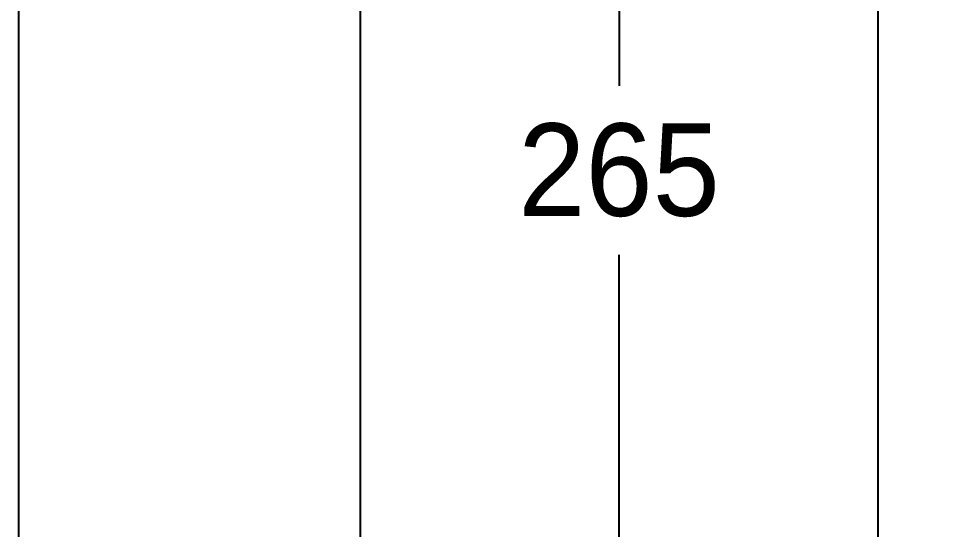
# Model space of a CAD drawing. Header units: millimetres. Extents: x 0 to 3800, y -67 to 2530.
# Drawn here: x 2000 to 2248.9, y 736.6 to 874.8 of the extents above; entities that cross this region are included whole.
import ezdxf

# ---------------------------------------------------------------- set-up
doc = ezdxf.new("R2010")
doc.units = ezdxf.units.MM
for name, color, linetype in [('도각라인', 7, 'Continuous'), ('외형선', 3, 'Continuous'), ('치수선', 7, 'Continuous')]:
    doc.layers.add(name, color=color, linetype=linetype)
doc.styles.add('____', font='')
doc.styles.get('____').set_extended_font_data('굴림')
doc.dimstyles.new('MSADIM', dxfattribs={"dimtxt": 33, "dimasz": 17, "dimexe": 10, "dimexo": 7.5, "dimgap": 10, "dimtad": 0, "dimtih": 1, "dimtoh": 1, "dimdec": 0, "dimzin": 1, "dimdsep": 46, "dimtxsty": '____', "dimcen": 11.25, "dimadec": 0, "dimazin": 0, "dimtfac": 1, "dimtdec": 0, "dimtix": 1, "dimtmove": 0, "dimatfit": 3, "dimfxl": 1, "dimtolj": 1, "dimtzin": 1, "dimarcsym": 0})

# ---------------------------------------------------------------- blocks, each defined once
blk = doc.blocks.new('*D55')
at = {"layer": '치수선', "color": 0, "linetype": 'Continuous', "lineweight": -2, "transparency": 16777216}
for p, q in [((2172.95, 966.22), (2152.45, 966.22)), ((2162.45, 949.22), (2162.45, 856.53)), ((2162.45, 718.22), (2162.45, 810.9)), ((2254.95, 701.22), (2152.45, 701.22))]:
    blk.add_line(p, q, dxfattribs=at)
at = {"layer": '치수선', "color": 0, "linetype": 'Continuous', "transparency": 16777216}
for points in [[(2159.62, 949.22), (2165.29, 949.22), (2162.45, 966.22)], [(2159.62, 718.22), (2165.29, 718.22), (2162.45, 701.22)]]:
    blk.add_solid(points, dxfattribs=at)
at = {"layer": '치수선', "color": 0, "linetype": 'Continuous', "transparency": 16777216, "insert": (2162.45, 833.72), "char_height": 25, "attachment_point": 5, "style": '____'}
blk.add_mtext('\\A1;265', dxfattribs=at)
blk = doc.blocks.new('*D56')
at = {"layer": '치수선', "color": 0, "linetype": 'Continuous', "lineweight": -2, "transparency": 16777216}
for p, q in [((2172.95, 966.22), (2082.45, 966.22)), ((2092.45, 949.22), (2092.45, 636.55)), ((2092.45, 278.22), (2092.45, 590.89)), ((2224.95, 261.22), (2082.45, 261.22))]:
    blk.add_line(p, q, dxfattribs=at)
at = {"layer": '치수선', "color": 0, "linetype": 'Continuous', "transparency": 16777216}
for points in [[(2089.62, 949.22), (2095.29, 949.22), (2092.45, 966.22)], [(2089.62, 278.22), (2095.29, 278.22), (2092.45, 261.22)]]:
    blk.add_solid(points, dxfattribs=at)
at = {"layer": '치수선', "color": 0, "linetype": 'Continuous', "transparency": 16777216, "insert": (2092.45, 613.72), "char_height": 25, "attachment_point": 5, "style": '____'}
blk.add_mtext('\\A1;705', dxfattribs=at)

msp = doc.modelspace()

# ---------------------------------------------------------------- linework, layer by layer
at = {"layer": '도각라인', "color": 7}
msp.add_line((2000, 2530), (2000, 0), dxfattribs=at)
at = {"layer": '외형선', "linetype": 'Continuous'}
msp.add_line((2232.45, 1066.9), (2232.45, 261.22), dxfattribs=at)

# ---------------------------------------------------------------- dimensions: what is measured, and where the dimension line sits
at = {"layer": '치수선', "linetype": 'Continuous'}
for base, p1, picture, middle in [((2092.45, 966.22), (2232.45, 261.22), '*D56', (2092.45, 613.72)), ((2162.45, 966.22), (2262.45, 701.22), '*D55', (2162.45, 833.72))]:
    dim = msp.add_linear_dim(base=base, p1=p1, p2=(2180.45, 966.22), angle=90, dimstyle='MSADIM', override={"dimtxt": 25}, dxfattribs=at)
    dim.commit()
    dim.dimension.update_dxf_attribs({"geometry": picture, "text_midpoint": middle})

doc.saveas('drawing.dxf')
